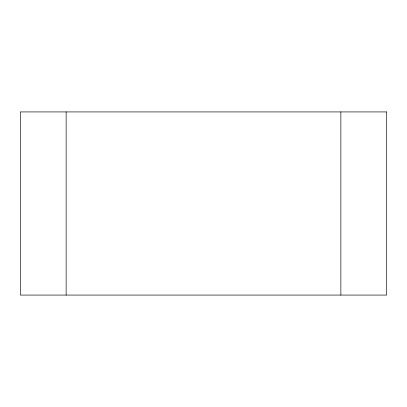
<?xml version="1.0" encoding="UTF-8"?>
<svg xmlns="http://www.w3.org/2000/svg" width="407" height="407" viewBox="0 0 407 407"><rect width="100%" height="100%" fill="white"/><g stroke="black" fill="none" stroke-linecap="round" stroke-linejoin="round"><path stroke-width="0.61" d="M340.863 111.925L340.863 295.075M66.138 111.925L66.138 295.075M386.65 111.925L20.35 111.925L20.35 295.075L386.65 295.075L386.65 111.925"/></g></svg>
